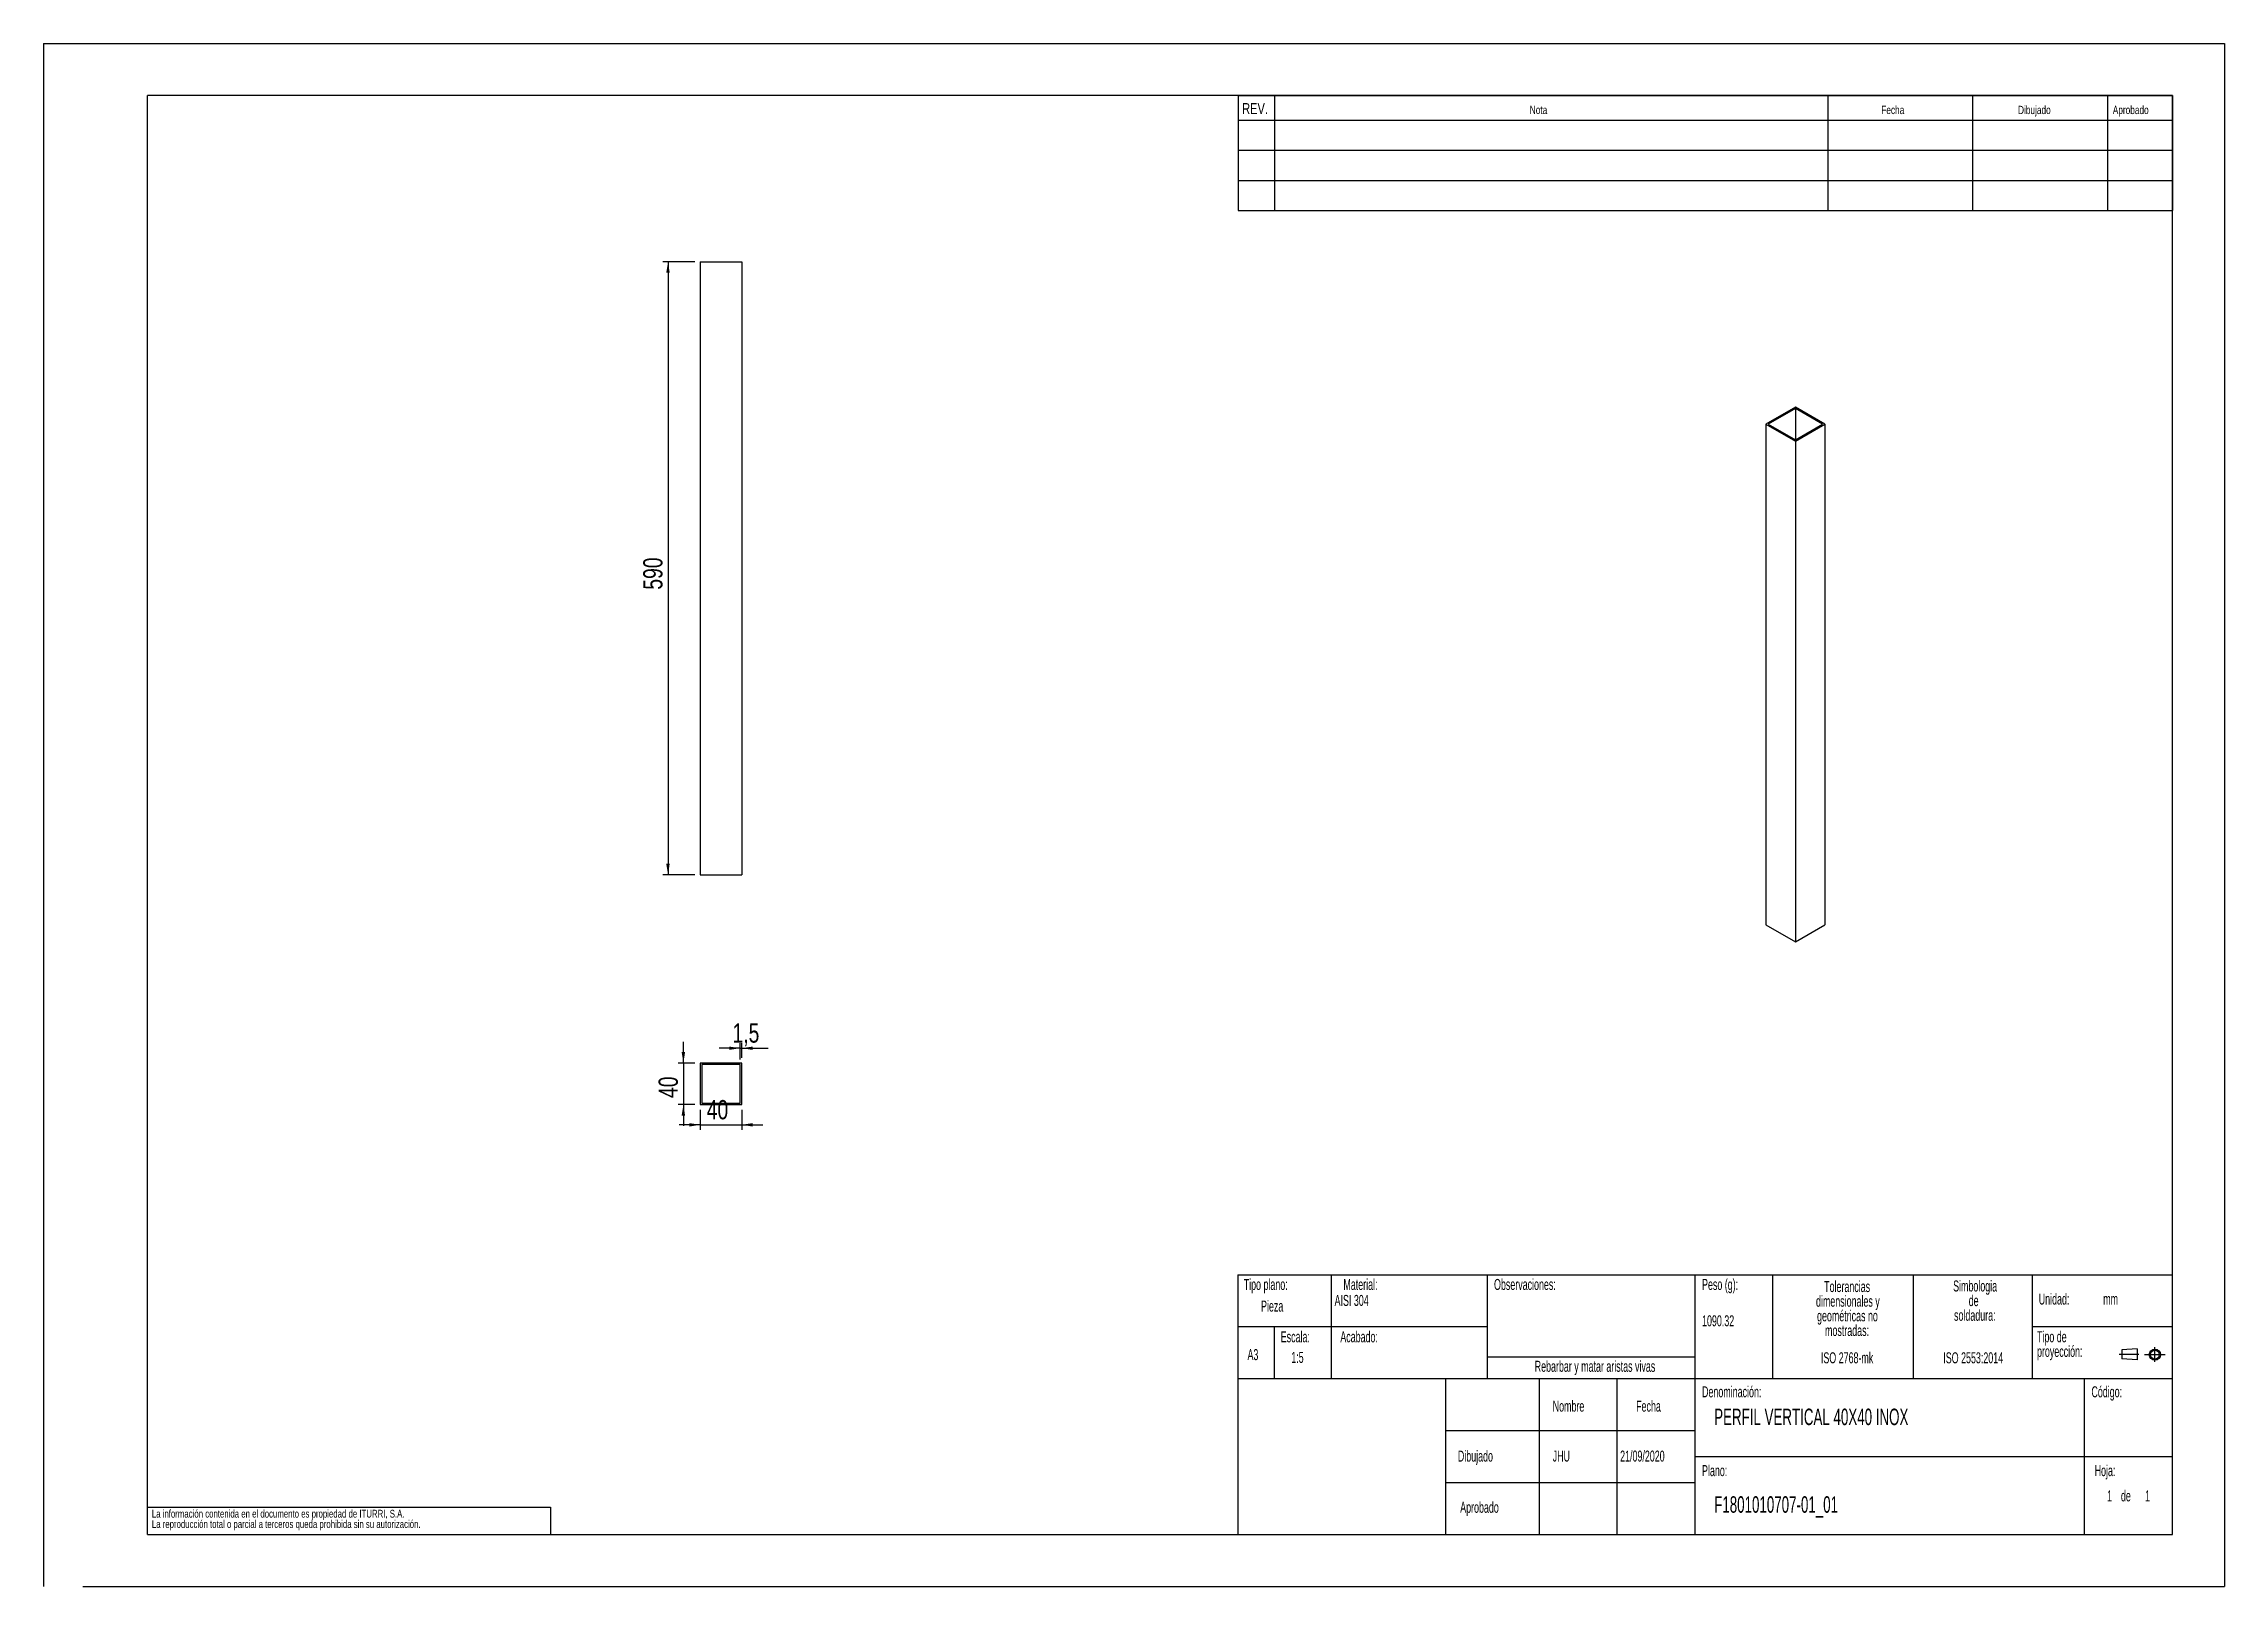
# Model space of a CAD drawing. Extents: x 0 to 14130, y 0 to 4063.
# Drawn here: x 0 to 2100, y 0 to 1485 of the extents above.
import ezdxf

# ---------------------------------------------------------------- set-up
doc = ezdxf.new("R2010")
doc.units = 0
doc.header["$LTSCALE"] = 5
doc.linetypes.add('CENTERX2', pattern=[20.32, 12.7, -2.54, 2.54, -2.54])
doc.layers.get('0').update_dxf_attribs({"linetype": 'CONTINUOUS'})
doc.layers.add('FORMATO', color=7, linetype='CONTINUOUS')
doc.layers.add('SLD-0', color=179, linetype='CONTINUOUS')
doc.styles.add('SLDTEXTSTYLE0', font='TXT', dxfattribs={"width": 0.605})
doc.styles.add('SLDTEXTSTYLE1', font='TXT', dxfattribs={"width": 0.75})
doc.dimstyles.new('SLDDIMSTYLE0', dxfattribs={"dimtxt": 18.520833, "dimasz": 10.583333, "dimexe": 0, "dimexo": 0.0625, "dimgap": 4.630208, "dimtad": 1, "dimdec": 1, "dimrnd": 1e-09, "dimzin": 12, "dimtxsty": 'SLDTEXTSTYLE1', "dimsah": 1, "dimcen": 0.09, "dimazin": 3, "dimtfac": 1, "dimtdec": 1, "dimtofl": 0, "dimtmove": 0, "dimatfit": 3, "dimtolj": 1, "dimtzin": 12})
doc.dimstyles.new('SLDDIMSTYLE1', dxfattribs={"dimtxt": 18.520833, "dimasz": 10.583333, "dimexe": 0, "dimexo": 0.0625, "dimgap": 4.630208, "dimtad": 1, "dimdec": 1, "dimrnd": 1e-09, "dimzin": 12, "dimtxsty": 'SLDTEXTSTYLE1', "dimsah": 1, "dimcen": 0.09, "dimazin": 3, "dimtfac": 1, "dimtdec": 1, "dimtmove": 0, "dimatfit": 3, "dimtolj": 1, "dimtzin": 12})

# ---------------------------------------------------------------- blocks, each defined once
blk = doc.blocks.new('BLOQUE3')
at = {"color": 7, "linetype": 'CENTERX2'}
for p, q in [((1989.6, 650.3), (1974, 650.3)), ((1994.4, 650.1), (2010.8, 650.1)), ((2002.6, 644.2), (2002.6, 656))]:
    blk.add_line(p, q, dxfattribs=at)
at = {"color": 7, "linetype": 'CONTINUOUS'}
for p, q in [((1988.4, 654.7), (1976.2, 653.8)), ((1976.2, 653.8), (1976.2, 646.7)), ((1988.4, 654.7), (1988.4, 645.8)), ((1988.4, 645.8), (1976.2, 646.7))]:
    blk.add_line(p, q, dxfattribs=at)
for radius in [4.46, 3.57]:
    blk.add_circle((2002.6, 650.1), radius, dxfattribs=at)
blk = doc.blocks.new('SW_NOTE_0')
at = {"layer": 'SLD-0', "color": 0, "attachment_point": 2, "style": 'SLDTEXTSTYLE0'}
for s, insert, char_height in [('dimensionales y', (37.7, -0.5), 10.583), ('Tolerancias', (37, 13.6), 10.583), ('geométricas no', (37.3, -14.6), 10.583), ('mostradas:', (36.9, -28.7), 10.58)]:
    blk.add_mtext(s, dxfattribs=dict(at, insert=insert, char_height=char_height))
blk = doc.blocks.new('SW_NOTE_0_1')
at = {"layer": 'SLD-0', "color": 0, "attachment_point": 1, "style": 'SLDTEXTSTYLE0'}
for s, insert, char_height in [('Tipo de', (0, 13.6), 10.58), ('proyección:', (0, -0.5), 10.583)]:
    blk.add_mtext(s, dxfattribs=dict(at, insert=insert, char_height=char_height))
blk = doc.blocks.new('SW_NOTE_0_2')
at = {"layer": 'SLD-0', "color": 0, "char_height": 10.58, "attachment_point": 2, "style": 'SLDTEXTSTYLE0'}
for s, insert in [('Simbologia', (35.6, 13.6)), ('de', (34.2, -0.5)), ('soldadura:', (35.3, -14.6))]:
    blk.add_mtext(s, dxfattribs=dict(at, insert=insert))
blk = doc.blocks.new('SW_NOTE_0_3')
at = {"layer": 'SLD-0', "color": 0, "char_height": 7.5, "attachment_point": 1, "style": 'SLDTEXTSTYLE1'}
for s, insert in [('La información contenida en el documento es propiedad de ITURRI, S.A.', (0, 9.6)), ('La reproducción total o parcial a terceros queda prohibida sin su autorización.', (0, -0.4))]:
    blk.add_mtext(s, dxfattribs=dict(at, insert=insert))
blk = doc.blocks.new('SW_NOTE_0_4')
at = {"layer": 'SLD-0', "color": 0, "attachment_point": 2, "style": 'SLDTEXTSTYLE0'}
for s, insert, char_height in [('dimensionales y', (37.7, -0.5), 10.583), ('Tolerancias', (37, 13.6), 10.583), ('geométricas no', (37.3, -14.6), 10.583), ('mostradas:', (36.9, -28.7), 10.58)]:
    blk.add_mtext(s, dxfattribs=dict(at, insert=insert, char_height=char_height))
blk = doc.blocks.new('SW_NOTE_0_5')
at = {"layer": 'SLD-0', "color": 0, "attachment_point": 1, "style": 'SLDTEXTSTYLE0'}
for s, insert, char_height in [('Tipo de', (0, 13.6), 10.58), ('proyección:', (0, -0.5), 10.583)]:
    blk.add_mtext(s, dxfattribs=dict(at, insert=insert, char_height=char_height))
blk = doc.blocks.new('SW_NOTE_0_6')
at = {"layer": 'SLD-0', "color": 0, "char_height": 10.58, "attachment_point": 2, "style": 'SLDTEXTSTYLE0'}
for s, insert in [('Simbologia', (35.6, 13.6)), ('de', (34.2, -0.5)), ('soldadura:', (35.3, -14.6))]:
    blk.add_mtext(s, dxfattribs=dict(at, insert=insert))
blk = doc.blocks.new('SW_NOTE_0_7')
at = {"layer": 'SLD-0', "color": 0, "char_height": 7.5, "attachment_point": 1, "style": 'SLDTEXTSTYLE1'}
for s, insert in [('La información contenida en el documento es propiedad de ITURRI, S.A.', (0, 9.6)), ('La reproducción total o parcial a terceros queda prohibida sin su autorización.', (0, -0.4))]:
    blk.add_mtext(s, dxfattribs=dict(at, insert=insert))
blk = doc.blocks.new('_D')
at = {"layer": 'FORMATO', "color": 7}
for p, q in [((627.2, 1275), (596.3, 1275)), ((601.3, 1275), (601.3, 685)), ((627.2, 685), (596.3, 685))]:
    blk.add_line(p, q, dxfattribs=at)
for points in [[(601.3, 1275), (599.6, 1264.4), (602.9, 1264.4)], [(601.3, 685), (602.9, 695.5), (599.6, 695.5)]]:
    blk.add_solid(points, dxfattribs=at)
at = {"layer": 'FORMATO', "color": 7, "insert": (577.4, 959.4), "char_height": 18.52, "attachment_point": 1, "rotation": 90, "style": 'SLDTEXTSTYLE1'}
blk.add_mtext('590', dxfattribs=at)
blk = doc.blocks.new('_D_1')
at = {"layer": 'FORMATO', "color": 7}
for p, q in [((616.1, 503.7), (616.1, 524.1)), ((627.2, 503.7), (611.1, 503.7)), ((616.1, 503.7), (616.1, 463.7)), ((627.2, 463.7), (611.1, 463.7)), ((616.1, 463.7), (616.1, 443.4))]:
    blk.add_line(p, q, dxfattribs=at)
for points in [[(616.1, 503.7), (617.7, 514.3), (614.4, 514.3)], [(616.1, 463.7), (614.4, 453.2), (617.7, 453.2)]]:
    blk.add_solid(points, dxfattribs=at)
at = {"layer": 'FORMATO', "color": 7, "insert": (592.2, 470.1), "char_height": 18.52, "attachment_point": 1, "rotation": 90, "style": 'SLDTEXTSTYLE1'}
blk.add_mtext('40', dxfattribs=at)
blk = doc.blocks.new('_D_2')
at = {"layer": 'FORMATO', "color": 7}
for p, q in [((632.2, 444.3), (611.9, 444.3)), ((632.2, 458.7), (632.2, 439.3)), ((632.2, 444.3), (672.2, 444.3)), ((672.2, 458.7), (672.2, 439.3)), ((672.2, 444.3), (692.6, 444.3))]:
    blk.add_line(p, q, dxfattribs=at)
for points in [[(632.2, 444.3), (621.7, 445.9), (621.7, 442.6)], [(672.2, 444.3), (682.8, 442.6), (682.8, 445.9)]]:
    blk.add_solid(points, dxfattribs=at)
at = {"layer": 'FORMATO', "color": 7, "insert": (638.6, 468.1), "char_height": 18.52, "attachment_point": 1, "style": 'SLDTEXTSTYLE1'}
blk.add_mtext('40', dxfattribs=at)
blk = doc.blocks.new('_D_3')
at = {"layer": 'FORMATO', "color": 7}
for p, q in [((670.7, 518), (650.4, 518)), ((670.7, 507.2), (670.7, 523)), ((670.7, 518), (672.2, 518)), ((672.2, 508.7), (672.2, 523)), ((672.2, 518), (697.6, 518))]:
    blk.add_line(p, q, dxfattribs=at)
for points in [[(670.7, 518), (660.2, 519.6), (660.2, 516.4)], [(672.2, 518), (682.8, 516.4), (682.8, 519.6)]]:
    blk.add_solid(points, dxfattribs=at)
at = {"layer": 'FORMATO', "color": 7, "insert": (663.4, 541.9), "char_height": 18.52, "attachment_point": 1, "style": 'SLDTEXTSTYLE1'}
blk.add_mtext('1,5', dxfattribs=at)

msp = doc.modelspace()

# ---------------------------------------------------------------- linework, layer by layer
at = {"color": 7, "linetype": 'CONTINUOUS'}
for p, q in [((0, 1485), (2100, 1485)), ((0, 1485), (0, -0.01)), ((2100, 1485), (2100, 0)), ((2050, 1435), (100, 1435)), ((100, 50), (100, 1435)), ((2050, 50), (2050, 1435)), ((632.25, 1274.95), (632.25, 684.95)), ((632.25, 1274.95), (672.25, 1274.95)), ((672.25, 1274.95), (672.25, 684.95)), ((1686.85, 1134.93), (1658.57, 1118.6)), ((1715.13, 1118.6), (1686.85, 1134.93)), ((1658.57, 1118.6), (1686.85, 1102.28)), ((1658.57, 1118.6), (1658.57, 636.85)), ((1686.85, 1133.71), (1660.69, 1118.6)), ((1660.69, 1118.6), (1686.85, 1103.5)), ((1713.01, 1118.6), (1686.85, 1133.71)), ((1686.85, 1133.71), (1686.85, 1103.5)), ((1686.85, 1103.5), (1713.01, 1118.6)), ((1686.85, 1102.28), (1715.13, 1118.6)), ((1715.13, 1118.6), (1715.13, 636.85)), ((1686.85, 1102.28), (1686.85, 620.52)), ((632.25, 684.95), (672.25, 684.95)), ((1658.57, 636.85), (1686.85, 620.52)), ((1686.85, 620.52), (1715.13, 636.85)), ((632.25, 503.74), (632.25, 463.74)), ((672.25, 503.74), (632.25, 503.74)), ((670.75, 502.24), (633.75, 502.24)), ((633.75, 502.24), (633.75, 465.24)), ((670.75, 465.24), (670.75, 502.24)), ((672.25, 463.74), (672.25, 503.74)), ((632.25, 463.74), (672.25, 463.74)), ((633.75, 465.24), (670.75, 465.24)), ((1150, 300), (2050, 300)), ((1150, 300), (1150, 50)), ((100, 50), (2050, 50)), ((37.65, 0), (2100, 0))]:
    msp.add_line(p, q, dxfattribs=at)
at = {"layer": 'FORMATO'}
for p, q in [((1150.46, 1435), (2050, 1435)), ((1150.46, 1435), (1150.46, 1324.33)), ((1185.17, 1435), (1185.17, 1324.33)), ((1718.29, 1435), (1718.29, 1324.33)), ((1857.31, 1435), (1857.31, 1324.33)), ((1987.56, 1435), (1987.56, 1324.33)), ((2050, 1435), (2050, 1324.33)), ((1150.46, 1411.33), (2050, 1411.33)), ((1150.46, 1382.33), (2050, 1382.33)), ((1150.46, 1353.33), (2050, 1353.33)), ((1150.46, 1324.33), (2050, 1324.33))]:
    msp.add_line(p, q, dxfattribs=at)
at = {"layer": 'SLD-0'}
for p, q in [((1240, 300), (1240, 200)), ((1390, 300), (1390, 200)), ((1590, 300), (1590, 200)), ((1665, 300), (1665, 200)), ((1800.41, 300), (1800.41, 200)), ((1915, 300), (1915, 200)), ((1150, 250), (1240, 250)), ((1185, 250), (1185, 200)), ((1240, 250), (1390, 250)), ((1915, 250), (2050, 250)), ((1390, 220.79), (1590, 220.79)), ((1150, 200), (2050, 200)), ((1350, 200), (1350, 50)), ((1440, 200), (1440, 50)), ((1515, 200), (1515, 50)), ((1590, 200), (1590, 50)), ((1965, 200), (1965, 50)), ((1350, 150), (1590, 150)), ((1590, 125), (1965, 125)), ((1965, 125), (2050, 125)), ((1350, 100), (1590, 100)), ((100.01, 76.23), (488.14, 76.23)), ((488.14, 76.23), (488.14, 50))]:
    msp.add_line(p, q, dxfattribs=at)

# ---------------------------------------------------------------- block references
at = {"color": 7, "linetype": 'CONTINUOUS', "xscale": 1.2, "yscale": 1.2, "zscale": 1.2}
msp.add_blockref('BLOQUE3', (-370.05, -557.04), dxfattribs=at)
msp.add_blockref('BLOQUE3', (-370.05, -557.04), dxfattribs=at)
at = {"layer": 'SLD-0'}
for name, p in [('SW_NOTE_0', (1699.73, 280.28)), ('SW_NOTE_0_4', (1699.73, 280.28)), ('SW_NOTE_0_2', (1824.37, 280.83)), ('SW_NOTE_0_6', (1824.37, 280.83)), ('SW_NOTE_0_1', (1919.57, 231.95)), ('SW_NOTE_0_5', (1919.57, 231.95)), ('SW_NOTE_0_3', (104.19, 64.1)), ('SW_NOTE_0_7', (104.19, 64.1))]:
    msp.add_blockref(name, p, dxfattribs=at)

# ---------------------------------------------------------------- texts
at = {"layer": 'FORMATO', "attachment_point": 1, "style": 'SLDTEXTSTYLE1'}
for s, insert, char_height in [('REV.', (1154.18, 1427.76), 10.583), ('Nota', (1431.12, 1425.13), 7.938), ('Fecha', (1769.63, 1425.13), 7.938), ('Dibujado', (1901.3, 1425.13), 7.938), ('Aprobado', (1992.55, 1425.13), 7.938)]:
    msp.add_mtext(s, dxfattribs=dict(at, insert=insert, char_height=char_height))
at = {"layer": 'SLD-0', "style": 'SLDTEXTSTYLE0'}
for s, insert, char_height, attachment_point in [('Tipo plano:', (1155.65, 295.9), 10.5833, 1), ('Tipo plano:', (1155.65, 295.9), 10.5833, 1), ('Material:', (1251.65, 295.9), 10.583, 1), ('Material:', (1251.65, 295.9), 10.583, 1), ('Observaciones:', (1396.69, 295.9), 10.5833, 1), ('Observaciones:', (1396.69, 295.9), 10.5833, 1), ('Peso (g):', (1597.02, 295.9), 10.583, 1), ('Peso (g):', (1597.02, 295.9), 10.583, 1), ('Pieza', (1172.36, 275.1), 10.583, 1), ('Pieza', (1172.36, 275.1), 10.583, 1), ('AISI 304', (1243.17, 280.53), 10.583, 1), ('AISI 304', (1243.17, 280.53), 10.583, 1), ('Unidad:', (1921.23, 281.85), 10.583, 1), ('Unidad:', (1921.23, 281.85), 10.583, 1), ('mm', (1983.31, 281.85), 10.583, 1), ('mm', (1983.31, 281.85), 10.583, 1), ('1090.32', (1597.02, 260.91), 10.583, 1), ('1090.32', (1597.02, 260.91), 10.583, 1), ('Escala:', (1191.32, 245.51), 10.583, 1), ('Escala:', (1191.32, 245.51), 10.583, 1), ('Acabado:', (1248.69, 245.51), 10.583, 1), ('Acabado:', (1248.69, 245.51), 10.583, 1), ('A3', (1159.3, 228.37), 10.583, 1), ('A3', (1159.3, 228.37), 10.583, 1), ('1:5', (1201.45, 225.67), 10.583, 1), ('1:5', (1201.45, 225.67), 10.583, 1), ('Rebarbar y matar aristas vivas', (1493.93, 217.12), 10.5833, 2), ('Rebarbar y matar aristas vivas', (1493.93, 217.12), 10.5833, 2), ('ISO 2768-mk', (1736.68, 225.3), 10.5833, 2), ('ISO 2768-mk', (1736.68, 225.3), 10.5833, 2), ('ISO 2553:2014', (1858.13, 225.3), 10.5833, 2), ('ISO 2553:2014', (1858.13, 225.3), 10.5833, 2), ('Denominación:', (1597.02, 192.57), 10.5833, 1), ('Denominación:', (1597.02, 192.57), 10.5833, 1), ('Código:', (1971.99, 192.57), 10.583, 1), ('Código:', (1971.99, 192.57), 10.583, 1), ('Nombre', (1453.19, 178.77), 10.583, 1), ('Nombre', (1453.19, 178.77), 10.583, 1), ('Fecha', (1533.54, 178.77), 10.583, 1), ('Fecha', (1533.54, 178.77), 10.583, 1), ('PERFIL VERTICAL 40X40 INOX', (1608.69, 171.09), 15.875, 1), ('PERFIL VERTICAL 40X40 INOX', (1608.69, 171.09), 15.875, 1), ('Dibujado', (1361.87, 130.7), 10.583, 1), ('Dibujado', (1361.87, 130.7), 10.583, 1), ('JHU', (1453.19, 130.7), 10.583, 1), ('21/09/2020', (1518.14, 130.7), 10.583, 1), ('Plano:', (1597.02, 116.69), 10.583, 1), ('Plano:', (1597.02, 116.69), 10.583, 1), ('Hoja:', (1975.07, 116.69), 10.583, 1), ('Hoja:', (1975.07, 116.69), 10.583, 1), ('F1801010707-01_01', (1608.69, 86.73), 15.875, 1), ('F1801010707-01_01', (1608.69, 86.73), 15.875, 1), ('1', (1987.06, 92.37), 10.58, 1), ('1', (1987.06, 92.37), 10.58, 1), ('1', (1987.06, 92.37), 10.58, 1), ('1', (1987.06, 92.37), 10.58, 1), ('de', (2000.39, 92.37), 10.583, 1), ('de', (2000.39, 92.37), 10.583, 1), ('de', (2000.39, 92.37), 10.583, 1), ('de', (2000.39, 92.37), 10.583, 1), ('1', (2023.65, 92.37), 10.58, 1), ('1', (2023.65, 92.37), 10.58, 1), ('1', (2023.65, 92.37), 10.58, 1), ('1', (2023.65, 92.37), 10.58, 1), ('Aprobado', (1364.12, 81.41), 10.583, 1), ('Aprobado', (1364.12, 81.41), 10.583, 1)]:
    msp.add_mtext(s, dxfattribs=dict(at, insert=insert, char_height=char_height, attachment_point=attachment_point))

# ---------------------------------------------------------------- dimensions: what is measured, and where the dimension line sits
at = {"layer": 'FORMATO', "color": 7}
for base, p1, p2, dimstyle, picture, middle in [((601.27, 684.95), (632.25, 1274.95), (632.25, 684.95), 'SLDDIMSTYLE0', '_D', (601.27, 979.95)), ((616.06, 463.74), (632.25, 503.74), (632.25, 463.74), 'SLDDIMSTYLE1', '_D_1', (616.06, 483.74))]:
    dim = msp.add_linear_dim(base=base, p1=p1, p2=p2, angle=90, dimstyle=dimstyle, dxfattribs=at)
    dim.commit()
    dim.dimension.update_dxf_attribs({"geometry": picture, "text_midpoint": middle, "dimtype": 160})
for base, p1, p2, picture, middle in [((672.25, 517.98), (670.75, 502.24), (672.25, 503.74), '_D_3', (680.52, 517.98)), ((672.25, 444.27), (632.25, 463.74), (672.25, 463.74), '_D_2', (652.25, 444.27))]:
    dim = msp.add_linear_dim(base=base, p1=p1, p2=p2, dimstyle='SLDDIMSTYLE1', dxfattribs=at)
    dim.commit()
    dim.dimension.update_dxf_attribs({"geometry": picture, "text_midpoint": middle, "dimtype": 160})

doc.saveas('drawing.dxf')
